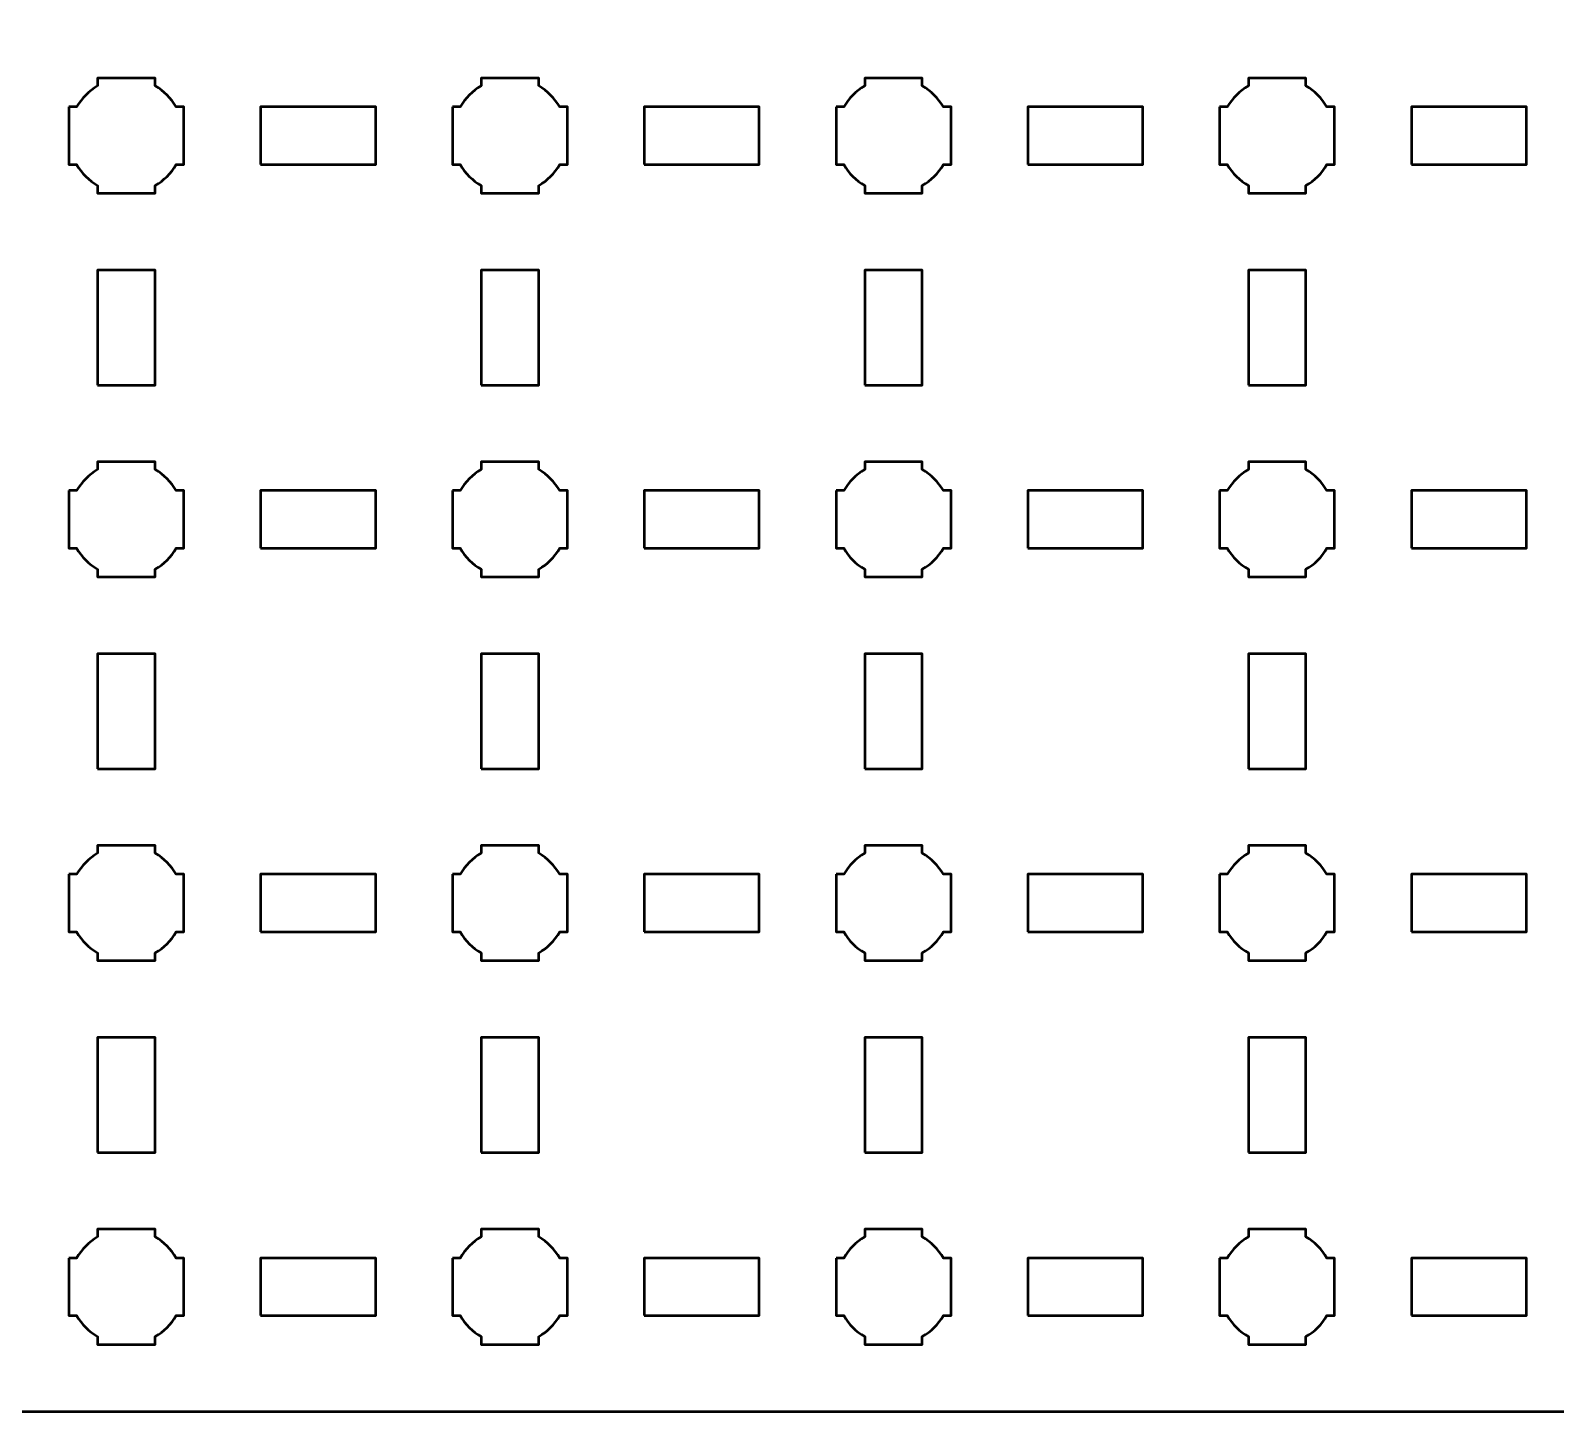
# Model space of a CAD drawing. Header units: centimetres. Extents: x -40.1 to 19.1, y -44.5 to 14.8.
# Drawn here: x 4 to 11.95, y -44.5 to -37.3 of the extents above; entities that cross this region are included whole.
import ezdxf

# ---------------------------------------------------------------- set-up
doc = ezdxf.new("R2010")
doc.units = ezdxf.units.CM
doc.header["$MEASUREMENT"] = 0
doc.layers.add('Layer 1', color=7, linetype='Continuous')

msp = doc.modelspace()

# ---------------------------------------------------------------- linework, layer by layer
at = {"layer": 'Layer 1', "lineweight": 53}
for points in [[(5.2, -38), (5.8, -38), (5.8, -37.7), (5.2, -37.7), (5.2, -38)], [(7.2, -38), (7.8, -38), (7.8, -37.7), (7.2, -37.7), (7.2, -38)], [(9.2, -38), (9.8, -38), (9.8, -37.7), (9.2, -37.7), (9.2, -38)], [(11.2, -38), (11.8, -38), (11.8, -37.7), (11.2, -37.7), (11.2, -38)], [(4.35, -39.15), (4.65, -39.15), (4.65, -38.55), (4.35, -38.55), (4.35, -39.15)], [(6.35, -39.15), (6.65, -39.15), (6.65, -38.55), (6.35, -38.55), (6.35, -39.15)], [(8.35, -39.15), (8.65, -39.15), (8.65, -38.55), (8.35, -38.55), (8.35, -39.15)], [(10.35, -39.15), (10.65, -39.15), (10.65, -38.55), (10.35, -38.55), (10.35, -39.15)], [(5.2, -40), (5.8, -40), (5.8, -39.7), (5.2, -39.7), (5.2, -40)], [(7.2, -40), (7.8, -40), (7.8, -39.7), (7.2, -39.7), (7.2, -40)], [(9.2, -40), (9.8, -40), (9.8, -39.7), (9.2, -39.7), (9.2, -40)], [(11.2, -40), (11.8, -40), (11.8, -39.7), (11.2, -39.7), (11.2, -40)], [(4.35, -41.15), (4.65, -41.15), (4.65, -40.55), (4.35, -40.55), (4.35, -41.15)], [(6.35, -41.15), (6.65, -41.15), (6.65, -40.55), (6.35, -40.55), (6.35, -41.15)], [(8.35, -41.15), (8.65, -41.15), (8.65, -40.55), (8.35, -40.55), (8.35, -41.15)], [(10.35, -41.15), (10.65, -41.15), (10.65, -40.55), (10.35, -40.55), (10.35, -41.15)], [(5.2, -42), (5.8, -42), (5.8, -41.7), (5.2, -41.7), (5.2, -42)], [(7.2, -42), (7.8, -42), (7.8, -41.7), (7.2, -41.7), (7.2, -42)], [(9.2, -42), (9.8, -42), (9.8, -41.7), (9.2, -41.7), (9.2, -42)], [(11.2, -42), (11.8, -42), (11.8, -41.7), (11.2, -41.7), (11.2, -42)], [(4.35, -43.15), (4.65, -43.15), (4.65, -42.55), (4.35, -42.55), (4.35, -43.15)], [(6.35, -43.15), (6.65, -43.15), (6.65, -42.55), (6.35, -42.55), (6.35, -43.15)], [(8.35, -43.15), (8.65, -43.15), (8.65, -42.55), (8.35, -42.55), (8.35, -43.15)], [(10.35, -43.15), (10.65, -43.15), (10.65, -42.55), (10.35, -42.55), (10.35, -43.15)], [(5.2, -44), (5.8, -44), (5.8, -43.7), (5.2, -43.7), (5.2, -44)], [(7.2, -44), (7.8, -44), (7.8, -43.7), (7.2, -43.7), (7.2, -44)], [(9.2, -44), (9.8, -44), (9.8, -43.7), (9.2, -43.7), (9.2, -44)], [(11.2, -44), (11.8, -44), (11.8, -43.7), (11.2, -43.7), (11.2, -44)]]:
    msp.add_lwpolyline(points, close=True, dxfattribs=at)
for points, knots in [([(-40.15, -44), (-40.15, -44), (-40.15, 14.3), (-40.15, 14.3), (-40.15, 14.3), (-40.15, 14.57609), (-39.92609, 14.8), (-39.65, 14.8), (-39.65, 14.8), (-39.65, 14.8), (18.65, 14.8), (18.65, 14.8), (18.65, 14.8), (18.92609, 14.8), (19.15, 14.57609), (19.15, 14.3), (19.15, 14.3), (19.15, 14.3), (19.15, -44), (19.15, -44), (19.15, -44), (19.15, -44.27609), (18.92609, -44.5), (18.65, -44.5), (18.65, -44.5), (18.65, -44.5), (-39.65, -44.5), (-39.65, -44.5), (-39.65, -44.5), (-39.92609, -44.5), (-40.15, -44.27609), (-40.15, -44)], [0, 0, 0, 0, 0.125, 0.125, 0.125, 0.125, 0.25, 0.25, 0.25, 0.25, 0.375, 0.375, 0.375, 0.375, 0.5, 0.5, 0.5, 0.5, 0.625, 0.625, 0.625, 0.625, 0.75, 0.75, 0.75, 0.75, 0.875, 0.875, 0.875, 0.875, 1, 1, 1, 1]), ([(4.2, -37.7), (4.2, -37.7), (4.24015, -37.7), (4.24015, -37.7), (4.24015, -37.7), (4.2665, -37.65447), (4.30447, -37.6165), (4.35, -37.59015), (4.35, -37.59015), (4.35, -37.59015), (4.35, -37.55), (4.35, -37.55), (4.35, -37.55), (4.35, -37.55), (4.5, -37.55), (4.5, -37.55), (4.5, -37.55), (4.5, -37.55), (4.65, -37.55), (4.65, -37.55), (4.65, -37.55), (4.65, -37.55), (4.65, -37.59015), (4.65, -37.59015), (4.65, -37.59015), (4.69553, -37.6165), (4.7335, -37.65447), (4.75985, -37.7), (4.75985, -37.7), (4.75985, -37.7), (4.8, -37.7), (4.8, -37.7), (4.8, -37.7), (4.8, -37.7), (4.8, -37.85), (4.8, -37.85), (4.8, -37.85), (4.8, -37.85), (4.8, -38), (4.8, -38), (4.8, -38), (4.8, -38), (4.75985, -38), (4.75985, -38), (4.75985, -38), (4.7335, -38.04553), (4.69553, -38.0835), (4.65, -38.10985), (4.65, -38.10985), (4.65, -38.10985), (4.65, -38.15), (4.65, -38.15), (4.65, -38.15), (4.65, -38.15), (4.5, -38.15), (4.5, -38.15), (4.5, -38.15), (4.5, -38.15), (4.35, -38.15), (4.35, -38.15), (4.35, -38.15), (4.35, -38.15), (4.35, -38.10985), (4.35, -38.10985), (4.35, -38.10985), (4.30447, -38.0835), (4.2665, -38.04553), (4.24015, -38), (4.24015, -38), (4.24015, -38), (4.2, -38), (4.2, -38), (4.2, -38), (4.2, -38), (4.2, -37.85), (4.2, -37.85), (4.2, -37.85), (4.2, -37.85), (4.2, -37.7), (4.2, -37.7)], [0, 0, 0, 0, 0.05, 0.05, 0.05, 0.05, 0.1, 0.1, 0.1, 0.1, 0.15, 0.15, 0.15, 0.15, 0.2, 0.2, 0.2, 0.2, 0.25, 0.25, 0.25, 0.25, 0.3, 0.3, 0.3, 0.3, 0.35, 0.35, 0.35, 0.35, 0.4, 0.4, 0.4, 0.4, 0.45, 0.45, 0.45, 0.45, 0.5, 0.5, 0.5, 0.5, 0.55, 0.55, 0.55, 0.55, 0.6, 0.6, 0.6, 0.6, 0.65, 0.65, 0.65, 0.65, 0.7, 0.7, 0.7, 0.7, 0.75, 0.75, 0.75, 0.75, 0.8, 0.8, 0.8, 0.8, 0.85, 0.85, 0.85, 0.85, 0.9, 0.9, 0.9, 0.9, 0.95, 0.95, 0.95, 0.95, 1, 1, 1, 1]), ([(6.2, -37.7), (6.2, -37.7), (6.24015, -37.7), (6.24015, -37.7), (6.24015, -37.7), (6.2665, -37.65447), (6.30447, -37.6165), (6.35, -37.59015), (6.35, -37.59015), (6.35, -37.59015), (6.35, -37.55), (6.35, -37.55), (6.35, -37.55), (6.35, -37.55), (6.5, -37.55), (6.5, -37.55), (6.5, -37.55), (6.5, -37.55), (6.65, -37.55), (6.65, -37.55), (6.65, -37.55), (6.65, -37.55), (6.65, -37.59015), (6.65, -37.59015), (6.65, -37.59015), (6.69553, -37.6165), (6.7335, -37.65447), (6.75985, -37.7), (6.75985, -37.7), (6.75985, -37.7), (6.8, -37.7), (6.8, -37.7), (6.8, -37.7), (6.8, -37.7), (6.8, -37.85), (6.8, -37.85), (6.8, -37.85), (6.8, -37.85), (6.8, -38), (6.8, -38), (6.8, -38), (6.8, -38), (6.75985, -38), (6.75985, -38), (6.75985, -38), (6.7335, -38.04553), (6.69553, -38.0835), (6.65, -38.10985), (6.65, -38.10985), (6.65, -38.10985), (6.65, -38.15), (6.65, -38.15), (6.65, -38.15), (6.65, -38.15), (6.5, -38.15), (6.5, -38.15), (6.5, -38.15), (6.5, -38.15), (6.35, -38.15), (6.35, -38.15), (6.35, -38.15), (6.35, -38.15), (6.35, -38.10985), (6.35, -38.10985), (6.35, -38.10985), (6.30447, -38.0835), (6.2665, -38.04553), (6.24015, -38), (6.24015, -38), (6.24015, -38), (6.2, -38), (6.2, -38), (6.2, -38), (6.2, -38), (6.2, -37.85), (6.2, -37.85), (6.2, -37.85), (6.2, -37.85), (6.2, -37.7), (6.2, -37.7)], [0, 0, 0, 0, 0.05, 0.05, 0.05, 0.05, 0.1, 0.1, 0.1, 0.1, 0.15, 0.15, 0.15, 0.15, 0.2, 0.2, 0.2, 0.2, 0.25, 0.25, 0.25, 0.25, 0.3, 0.3, 0.3, 0.3, 0.35, 0.35, 0.35, 0.35, 0.4, 0.4, 0.4, 0.4, 0.45, 0.45, 0.45, 0.45, 0.5, 0.5, 0.5, 0.5, 0.55, 0.55, 0.55, 0.55, 0.6, 0.6, 0.6, 0.6, 0.65, 0.65, 0.65, 0.65, 0.7, 0.7, 0.7, 0.7, 0.75, 0.75, 0.75, 0.75, 0.8, 0.8, 0.8, 0.8, 0.85, 0.85, 0.85, 0.85, 0.9, 0.9, 0.9, 0.9, 0.95, 0.95, 0.95, 0.95, 1, 1, 1, 1]), ([(8.2, -37.7), (8.2, -37.7), (8.24015, -37.7), (8.24015, -37.7), (8.24015, -37.7), (8.2665, -37.65447), (8.30447, -37.6165), (8.35, -37.59015), (8.35, -37.59015), (8.35, -37.59015), (8.35, -37.55), (8.35, -37.55), (8.35, -37.55), (8.35, -37.55), (8.5, -37.55), (8.5, -37.55), (8.5, -37.55), (8.5, -37.55), (8.65, -37.55), (8.65, -37.55), (8.65, -37.55), (8.65, -37.55), (8.65, -37.59015), (8.65, -37.59015), (8.65, -37.59015), (8.69553, -37.6165), (8.7335, -37.65447), (8.75985, -37.7), (8.75985, -37.7), (8.75985, -37.7), (8.8, -37.7), (8.8, -37.7), (8.8, -37.7), (8.8, -37.7), (8.8, -37.85), (8.8, -37.85), (8.8, -37.85), (8.8, -37.85), (8.8, -38), (8.8, -38), (8.8, -38), (8.8, -38), (8.75985, -38), (8.75985, -38), (8.75985, -38), (8.7335, -38.04553), (8.69553, -38.0835), (8.65, -38.10985), (8.65, -38.10985), (8.65, -38.10985), (8.65, -38.15), (8.65, -38.15), (8.65, -38.15), (8.65, -38.15), (8.5, -38.15), (8.5, -38.15), (8.5, -38.15), (8.5, -38.15), (8.35, -38.15), (8.35, -38.15), (8.35, -38.15), (8.35, -38.15), (8.35, -38.10985), (8.35, -38.10985), (8.35, -38.10985), (8.30447, -38.0835), (8.2665, -38.04553), (8.24015, -38), (8.24015, -38), (8.24015, -38), (8.2, -38), (8.2, -38), (8.2, -38), (8.2, -38), (8.2, -37.85), (8.2, -37.85), (8.2, -37.85), (8.2, -37.85), (8.2, -37.7), (8.2, -37.7)], [0, 0, 0, 0, 0.05, 0.05, 0.05, 0.05, 0.1, 0.1, 0.1, 0.1, 0.15, 0.15, 0.15, 0.15, 0.2, 0.2, 0.2, 0.2, 0.25, 0.25, 0.25, 0.25, 0.3, 0.3, 0.3, 0.3, 0.35, 0.35, 0.35, 0.35, 0.4, 0.4, 0.4, 0.4, 0.45, 0.45, 0.45, 0.45, 0.5, 0.5, 0.5, 0.5, 0.55, 0.55, 0.55, 0.55, 0.6, 0.6, 0.6, 0.6, 0.65, 0.65, 0.65, 0.65, 0.7, 0.7, 0.7, 0.7, 0.75, 0.75, 0.75, 0.75, 0.8, 0.8, 0.8, 0.8, 0.85, 0.85, 0.85, 0.85, 0.9, 0.9, 0.9, 0.9, 0.95, 0.95, 0.95, 0.95, 1, 1, 1, 1]), ([(10.2, -37.7), (10.2, -37.7), (10.24015, -37.7), (10.24015, -37.7), (10.24015, -37.7), (10.2665, -37.65447), (10.30447, -37.6165), (10.35, -37.59015), (10.35, -37.59015), (10.35, -37.59015), (10.35, -37.55), (10.35, -37.55), (10.35, -37.55), (10.35, -37.55), (10.5, -37.55), (10.5, -37.55), (10.5, -37.55), (10.5, -37.55), (10.65, -37.55), (10.65, -37.55), (10.65, -37.55), (10.65, -37.55), (10.65, -37.59015), (10.65, -37.59015), (10.65, -37.59015), (10.69553, -37.6165), (10.7335, -37.65447), (10.75985, -37.7), (10.75985, -37.7), (10.75985, -37.7), (10.8, -37.7), (10.8, -37.7), (10.8, -37.7), (10.8, -37.7), (10.8, -37.85), (10.8, -37.85), (10.8, -37.85), (10.8, -37.85), (10.8, -38), (10.8, -38), (10.8, -38), (10.8, -38), (10.75985, -38), (10.75985, -38), (10.75985, -38), (10.7335, -38.04553), (10.69553, -38.0835), (10.65, -38.10985), (10.65, -38.10985), (10.65, -38.10985), (10.65, -38.15), (10.65, -38.15), (10.65, -38.15), (10.65, -38.15), (10.5, -38.15), (10.5, -38.15), (10.5, -38.15), (10.5, -38.15), (10.35, -38.15), (10.35, -38.15), (10.35, -38.15), (10.35, -38.15), (10.35, -38.10985), (10.35, -38.10985), (10.35, -38.10985), (10.30447, -38.0835), (10.2665, -38.04553), (10.24015, -38), (10.24015, -38), (10.24015, -38), (10.2, -38), (10.2, -38), (10.2, -38), (10.2, -38), (10.2, -37.85), (10.2, -37.85), (10.2, -37.85), (10.2, -37.85), (10.2, -37.7), (10.2, -37.7)], [0, 0, 0, 0, 0.05, 0.05, 0.05, 0.05, 0.1, 0.1, 0.1, 0.1, 0.15, 0.15, 0.15, 0.15, 0.2, 0.2, 0.2, 0.2, 0.25, 0.25, 0.25, 0.25, 0.3, 0.3, 0.3, 0.3, 0.35, 0.35, 0.35, 0.35, 0.4, 0.4, 0.4, 0.4, 0.45, 0.45, 0.45, 0.45, 0.5, 0.5, 0.5, 0.5, 0.55, 0.55, 0.55, 0.55, 0.6, 0.6, 0.6, 0.6, 0.65, 0.65, 0.65, 0.65, 0.7, 0.7, 0.7, 0.7, 0.75, 0.75, 0.75, 0.75, 0.8, 0.8, 0.8, 0.8, 0.85, 0.85, 0.85, 0.85, 0.9, 0.9, 0.9, 0.9, 0.95, 0.95, 0.95, 0.95, 1, 1, 1, 1]), ([(4.2, -39.7), (4.2, -39.7), (4.24015, -39.7), (4.24015, -39.7), (4.24015, -39.7), (4.2665, -39.65447), (4.30447, -39.6165), (4.35, -39.59015), (4.35, -39.59015), (4.35, -39.59015), (4.35, -39.55), (4.35, -39.55), (4.35, -39.55), (4.35, -39.55), (4.5, -39.55), (4.5, -39.55), (4.5, -39.55), (4.5, -39.55), (4.65, -39.55), (4.65, -39.55), (4.65, -39.55), (4.65, -39.55), (4.65, -39.59015), (4.65, -39.59015), (4.65, -39.59015), (4.69553, -39.6165), (4.7335, -39.65447), (4.75985, -39.7), (4.75985, -39.7), (4.75985, -39.7), (4.8, -39.7), (4.8, -39.7), (4.8, -39.7), (4.8, -39.7), (4.8, -39.85), (4.8, -39.85), (4.8, -39.85), (4.8, -39.85), (4.8, -40), (4.8, -40), (4.8, -40), (4.8, -40), (4.75985, -40), (4.75985, -40), (4.75985, -40), (4.7335, -40.04553), (4.69553, -40.0835), (4.65, -40.10985), (4.65, -40.10985), (4.65, -40.10985), (4.65, -40.15), (4.65, -40.15), (4.65, -40.15), (4.65, -40.15), (4.5, -40.15), (4.5, -40.15), (4.5, -40.15), (4.5, -40.15), (4.35, -40.15), (4.35, -40.15), (4.35, -40.15), (4.35, -40.15), (4.35, -40.10985), (4.35, -40.10985), (4.35, -40.10985), (4.30447, -40.0835), (4.2665, -40.04553), (4.24015, -40), (4.24015, -40), (4.24015, -40), (4.2, -40), (4.2, -40), (4.2, -40), (4.2, -40), (4.2, -39.85), (4.2, -39.85), (4.2, -39.85), (4.2, -39.85), (4.2, -39.7), (4.2, -39.7)], [0, 0, 0, 0, 0.05, 0.05, 0.05, 0.05, 0.1, 0.1, 0.1, 0.1, 0.15, 0.15, 0.15, 0.15, 0.2, 0.2, 0.2, 0.2, 0.25, 0.25, 0.25, 0.25, 0.3, 0.3, 0.3, 0.3, 0.35, 0.35, 0.35, 0.35, 0.4, 0.4, 0.4, 0.4, 0.45, 0.45, 0.45, 0.45, 0.5, 0.5, 0.5, 0.5, 0.55, 0.55, 0.55, 0.55, 0.6, 0.6, 0.6, 0.6, 0.65, 0.65, 0.65, 0.65, 0.7, 0.7, 0.7, 0.7, 0.75, 0.75, 0.75, 0.75, 0.8, 0.8, 0.8, 0.8, 0.85, 0.85, 0.85, 0.85, 0.9, 0.9, 0.9, 0.9, 0.95, 0.95, 0.95, 0.95, 1, 1, 1, 1]), ([(6.2, -39.7), (6.2, -39.7), (6.24015, -39.7), (6.24015, -39.7), (6.24015, -39.7), (6.2665, -39.65447), (6.30447, -39.6165), (6.35, -39.59015), (6.35, -39.59015), (6.35, -39.59015), (6.35, -39.55), (6.35, -39.55), (6.35, -39.55), (6.35, -39.55), (6.5, -39.55), (6.5, -39.55), (6.5, -39.55), (6.5, -39.55), (6.65, -39.55), (6.65, -39.55), (6.65, -39.55), (6.65, -39.55), (6.65, -39.59015), (6.65, -39.59015), (6.65, -39.59015), (6.69553, -39.6165), (6.7335, -39.65447), (6.75985, -39.7), (6.75985, -39.7), (6.75985, -39.7), (6.8, -39.7), (6.8, -39.7), (6.8, -39.7), (6.8, -39.7), (6.8, -39.85), (6.8, -39.85), (6.8, -39.85), (6.8, -39.85), (6.8, -40), (6.8, -40), (6.8, -40), (6.8, -40), (6.75985, -40), (6.75985, -40), (6.75985, -40), (6.7335, -40.04553), (6.69553, -40.0835), (6.65, -40.10985), (6.65, -40.10985), (6.65, -40.10985), (6.65, -40.15), (6.65, -40.15), (6.65, -40.15), (6.65, -40.15), (6.5, -40.15), (6.5, -40.15), (6.5, -40.15), (6.5, -40.15), (6.35, -40.15), (6.35, -40.15), (6.35, -40.15), (6.35, -40.15), (6.35, -40.10985), (6.35, -40.10985), (6.35, -40.10985), (6.30447, -40.0835), (6.2665, -40.04553), (6.24015, -40), (6.24015, -40), (6.24015, -40), (6.2, -40), (6.2, -40), (6.2, -40), (6.2, -40), (6.2, -39.85), (6.2, -39.85), (6.2, -39.85), (6.2, -39.85), (6.2, -39.7), (6.2, -39.7)], [0, 0, 0, 0, 0.05, 0.05, 0.05, 0.05, 0.1, 0.1, 0.1, 0.1, 0.15, 0.15, 0.15, 0.15, 0.2, 0.2, 0.2, 0.2, 0.25, 0.25, 0.25, 0.25, 0.3, 0.3, 0.3, 0.3, 0.35, 0.35, 0.35, 0.35, 0.4, 0.4, 0.4, 0.4, 0.45, 0.45, 0.45, 0.45, 0.5, 0.5, 0.5, 0.5, 0.55, 0.55, 0.55, 0.55, 0.6, 0.6, 0.6, 0.6, 0.65, 0.65, 0.65, 0.65, 0.7, 0.7, 0.7, 0.7, 0.75, 0.75, 0.75, 0.75, 0.8, 0.8, 0.8, 0.8, 0.85, 0.85, 0.85, 0.85, 0.9, 0.9, 0.9, 0.9, 0.95, 0.95, 0.95, 0.95, 1, 1, 1, 1]), ([(8.2, -39.7), (8.2, -39.7), (8.24015, -39.7), (8.24015, -39.7), (8.24015, -39.7), (8.2665, -39.65447), (8.30447, -39.6165), (8.35, -39.59015), (8.35, -39.59015), (8.35, -39.59015), (8.35, -39.55), (8.35, -39.55), (8.35, -39.55), (8.35, -39.55), (8.5, -39.55), (8.5, -39.55), (8.5, -39.55), (8.5, -39.55), (8.65, -39.55), (8.65, -39.55), (8.65, -39.55), (8.65, -39.55), (8.65, -39.59015), (8.65, -39.59015), (8.65, -39.59015), (8.69553, -39.6165), (8.7335, -39.65447), (8.75985, -39.7), (8.75985, -39.7), (8.75985, -39.7), (8.8, -39.7), (8.8, -39.7), (8.8, -39.7), (8.8, -39.7), (8.8, -39.85), (8.8, -39.85), (8.8, -39.85), (8.8, -39.85), (8.8, -40), (8.8, -40), (8.8, -40), (8.8, -40), (8.75985, -40), (8.75985, -40), (8.75985, -40), (8.7335, -40.04553), (8.69553, -40.0835), (8.65, -40.10985), (8.65, -40.10985), (8.65, -40.10985), (8.65, -40.15), (8.65, -40.15), (8.65, -40.15), (8.65, -40.15), (8.5, -40.15), (8.5, -40.15), (8.5, -40.15), (8.5, -40.15), (8.35, -40.15), (8.35, -40.15), (8.35, -40.15), (8.35, -40.15), (8.35, -40.10985), (8.35, -40.10985), (8.35, -40.10985), (8.30447, -40.0835), (8.2665, -40.04553), (8.24015, -40), (8.24015, -40), (8.24015, -40), (8.2, -40), (8.2, -40), (8.2, -40), (8.2, -40), (8.2, -39.85), (8.2, -39.85), (8.2, -39.85), (8.2, -39.85), (8.2, -39.7), (8.2, -39.7)], [0, 0, 0, 0, 0.05, 0.05, 0.05, 0.05, 0.1, 0.1, 0.1, 0.1, 0.15, 0.15, 0.15, 0.15, 0.2, 0.2, 0.2, 0.2, 0.25, 0.25, 0.25, 0.25, 0.3, 0.3, 0.3, 0.3, 0.35, 0.35, 0.35, 0.35, 0.4, 0.4, 0.4, 0.4, 0.45, 0.45, 0.45, 0.45, 0.5, 0.5, 0.5, 0.5, 0.55, 0.55, 0.55, 0.55, 0.6, 0.6, 0.6, 0.6, 0.65, 0.65, 0.65, 0.65, 0.7, 0.7, 0.7, 0.7, 0.75, 0.75, 0.75, 0.75, 0.8, 0.8, 0.8, 0.8, 0.85, 0.85, 0.85, 0.85, 0.9, 0.9, 0.9, 0.9, 0.95, 0.95, 0.95, 0.95, 1, 1, 1, 1]), ([(10.2, -39.7), (10.2, -39.7), (10.24015, -39.7), (10.24015, -39.7), (10.24015, -39.7), (10.2665, -39.65447), (10.30447, -39.6165), (10.35, -39.59015), (10.35, -39.59015), (10.35, -39.59015), (10.35, -39.55), (10.35, -39.55), (10.35, -39.55), (10.35, -39.55), (10.5, -39.55), (10.5, -39.55), (10.5, -39.55), (10.5, -39.55), (10.65, -39.55), (10.65, -39.55), (10.65, -39.55), (10.65, -39.55), (10.65, -39.59015), (10.65, -39.59015), (10.65, -39.59015), (10.69553, -39.6165), (10.7335, -39.65447), (10.75985, -39.7), (10.75985, -39.7), (10.75985, -39.7), (10.8, -39.7), (10.8, -39.7), (10.8, -39.7), (10.8, -39.7), (10.8, -39.85), (10.8, -39.85), (10.8, -39.85), (10.8, -39.85), (10.8, -40), (10.8, -40), (10.8, -40), (10.8, -40), (10.75985, -40), (10.75985, -40), (10.75985, -40), (10.7335, -40.04553), (10.69553, -40.0835), (10.65, -40.10985), (10.65, -40.10985), (10.65, -40.10985), (10.65, -40.15), (10.65, -40.15), (10.65, -40.15), (10.65, -40.15), (10.5, -40.15), (10.5, -40.15), (10.5, -40.15), (10.5, -40.15), (10.35, -40.15), (10.35, -40.15), (10.35, -40.15), (10.35, -40.15), (10.35, -40.10985), (10.35, -40.10985), (10.35, -40.10985), (10.30447, -40.0835), (10.2665, -40.04553), (10.24015, -40), (10.24015, -40), (10.24015, -40), (10.2, -40), (10.2, -40), (10.2, -40), (10.2, -40), (10.2, -39.85), (10.2, -39.85), (10.2, -39.85), (10.2, -39.85), (10.2, -39.7), (10.2, -39.7)], [0, 0, 0, 0, 0.05, 0.05, 0.05, 0.05, 0.1, 0.1, 0.1, 0.1, 0.15, 0.15, 0.15, 0.15, 0.2, 0.2, 0.2, 0.2, 0.25, 0.25, 0.25, 0.25, 0.3, 0.3, 0.3, 0.3, 0.35, 0.35, 0.35, 0.35, 0.4, 0.4, 0.4, 0.4, 0.45, 0.45, 0.45, 0.45, 0.5, 0.5, 0.5, 0.5, 0.55, 0.55, 0.55, 0.55, 0.6, 0.6, 0.6, 0.6, 0.65, 0.65, 0.65, 0.65, 0.7, 0.7, 0.7, 0.7, 0.75, 0.75, 0.75, 0.75, 0.8, 0.8, 0.8, 0.8, 0.85, 0.85, 0.85, 0.85, 0.9, 0.9, 0.9, 0.9, 0.95, 0.95, 0.95, 0.95, 1, 1, 1, 1]), ([(4.2, -41.7), (4.2, -41.7), (4.24015, -41.7), (4.24015, -41.7), (4.24015, -41.7), (4.2665, -41.65447), (4.30447, -41.6165), (4.35, -41.59015), (4.35, -41.59015), (4.35, -41.59015), (4.35, -41.55), (4.35, -41.55), (4.35, -41.55), (4.35, -41.55), (4.5, -41.55), (4.5, -41.55), (4.5, -41.55), (4.5, -41.55), (4.65, -41.55), (4.65, -41.55), (4.65, -41.55), (4.65, -41.55), (4.65, -41.59015), (4.65, -41.59015), (4.65, -41.59015), (4.69553, -41.6165), (4.7335, -41.65447), (4.75985, -41.7), (4.75985, -41.7), (4.75985, -41.7), (4.8, -41.7), (4.8, -41.7), (4.8, -41.7), (4.8, -41.7), (4.8, -41.85), (4.8, -41.85), (4.8, -41.85), (4.8, -41.85), (4.8, -42), (4.8, -42), (4.8, -42), (4.8, -42), (4.75985, -42), (4.75985, -42), (4.75985, -42), (4.7335, -42.04553), (4.69553, -42.0835), (4.65, -42.10985), (4.65, -42.10985), (4.65, -42.10985), (4.65, -42.15), (4.65, -42.15), (4.65, -42.15), (4.65, -42.15), (4.5, -42.15), (4.5, -42.15), (4.5, -42.15), (4.5, -42.15), (4.35, -42.15), (4.35, -42.15), (4.35, -42.15), (4.35, -42.15), (4.35, -42.10985), (4.35, -42.10985), (4.35, -42.10985), (4.30447, -42.0835), (4.2665, -42.04553), (4.24015, -42), (4.24015, -42), (4.24015, -42), (4.2, -42), (4.2, -42), (4.2, -42), (4.2, -42), (4.2, -41.85), (4.2, -41.85), (4.2, -41.85), (4.2, -41.85), (4.2, -41.7), (4.2, -41.7)], [0, 0, 0, 0, 0.05, 0.05, 0.05, 0.05, 0.1, 0.1, 0.1, 0.1, 0.15, 0.15, 0.15, 0.15, 0.2, 0.2, 0.2, 0.2, 0.25, 0.25, 0.25, 0.25, 0.3, 0.3, 0.3, 0.3, 0.35, 0.35, 0.35, 0.35, 0.4, 0.4, 0.4, 0.4, 0.45, 0.45, 0.45, 0.45, 0.5, 0.5, 0.5, 0.5, 0.55, 0.55, 0.55, 0.55, 0.6, 0.6, 0.6, 0.6, 0.65, 0.65, 0.65, 0.65, 0.7, 0.7, 0.7, 0.7, 0.75, 0.75, 0.75, 0.75, 0.8, 0.8, 0.8, 0.8, 0.85, 0.85, 0.85, 0.85, 0.9, 0.9, 0.9, 0.9, 0.95, 0.95, 0.95, 0.95, 1, 1, 1, 1]), ([(6.2, -41.7), (6.2, -41.7), (6.24015, -41.7), (6.24015, -41.7), (6.24015, -41.7), (6.2665, -41.65447), (6.30447, -41.6165), (6.35, -41.59015), (6.35, -41.59015), (6.35, -41.59015), (6.35, -41.55), (6.35, -41.55), (6.35, -41.55), (6.35, -41.55), (6.5, -41.55), (6.5, -41.55), (6.5, -41.55), (6.5, -41.55), (6.65, -41.55), (6.65, -41.55), (6.65, -41.55), (6.65, -41.55), (6.65, -41.59015), (6.65, -41.59015), (6.65, -41.59015), (6.69553, -41.6165), (6.7335, -41.65447), (6.75985, -41.7), (6.75985, -41.7), (6.75985, -41.7), (6.8, -41.7), (6.8, -41.7), (6.8, -41.7), (6.8, -41.7), (6.8, -41.85), (6.8, -41.85), (6.8, -41.85), (6.8, -41.85), (6.8, -42), (6.8, -42), (6.8, -42), (6.8, -42), (6.75985, -42), (6.75985, -42), (6.75985, -42), (6.7335, -42.04553), (6.69553, -42.0835), (6.65, -42.10985), (6.65, -42.10985), (6.65, -42.10985), (6.65, -42.15), (6.65, -42.15), (6.65, -42.15), (6.65, -42.15), (6.5, -42.15), (6.5, -42.15), (6.5, -42.15), (6.5, -42.15), (6.35, -42.15), (6.35, -42.15), (6.35, -42.15), (6.35, -42.15), (6.35, -42.10985), (6.35, -42.10985), (6.35, -42.10985), (6.30447, -42.0835), (6.2665, -42.04553), (6.24015, -42), (6.24015, -42), (6.24015, -42), (6.2, -42), (6.2, -42), (6.2, -42), (6.2, -42), (6.2, -41.85), (6.2, -41.85), (6.2, -41.85), (6.2, -41.85), (6.2, -41.7), (6.2, -41.7)], [0, 0, 0, 0, 0.05, 0.05, 0.05, 0.05, 0.1, 0.1, 0.1, 0.1, 0.15, 0.15, 0.15, 0.15, 0.2, 0.2, 0.2, 0.2, 0.25, 0.25, 0.25, 0.25, 0.3, 0.3, 0.3, 0.3, 0.35, 0.35, 0.35, 0.35, 0.4, 0.4, 0.4, 0.4, 0.45, 0.45, 0.45, 0.45, 0.5, 0.5, 0.5, 0.5, 0.55, 0.55, 0.55, 0.55, 0.6, 0.6, 0.6, 0.6, 0.65, 0.65, 0.65, 0.65, 0.7, 0.7, 0.7, 0.7, 0.75, 0.75, 0.75, 0.75, 0.8, 0.8, 0.8, 0.8, 0.85, 0.85, 0.85, 0.85, 0.9, 0.9, 0.9, 0.9, 0.95, 0.95, 0.95, 0.95, 1, 1, 1, 1]), ([(8.2, -41.7), (8.2, -41.7), (8.24015, -41.7), (8.24015, -41.7), (8.24015, -41.7), (8.2665, -41.65447), (8.30447, -41.6165), (8.35, -41.59015), (8.35, -41.59015), (8.35, -41.59015), (8.35, -41.55), (8.35, -41.55), (8.35, -41.55), (8.35, -41.55), (8.5, -41.55), (8.5, -41.55), (8.5, -41.55), (8.5, -41.55), (8.65, -41.55), (8.65, -41.55), (8.65, -41.55), (8.65, -41.55), (8.65, -41.59015), (8.65, -41.59015), (8.65, -41.59015), (8.69553, -41.6165), (8.7335, -41.65447), (8.75985, -41.7), (8.75985, -41.7), (8.75985, -41.7), (8.8, -41.7), (8.8, -41.7), (8.8, -41.7), (8.8, -41.7), (8.8, -41.85), (8.8, -41.85), (8.8, -41.85), (8.8, -41.85), (8.8, -42), (8.8, -42), (8.8, -42), (8.8, -42), (8.75985, -42), (8.75985, -42), (8.75985, -42), (8.7335, -42.04553), (8.69553, -42.0835), (8.65, -42.10985), (8.65, -42.10985), (8.65, -42.10985), (8.65, -42.15), (8.65, -42.15), (8.65, -42.15), (8.65, -42.15), (8.5, -42.15), (8.5, -42.15), (8.5, -42.15), (8.5, -42.15), (8.35, -42.15), (8.35, -42.15), (8.35, -42.15), (8.35, -42.15), (8.35, -42.10985), (8.35, -42.10985), (8.35, -42.10985), (8.30447, -42.0835), (8.2665, -42.04553), (8.24015, -42), (8.24015, -42), (8.24015, -42), (8.2, -42), (8.2, -42), (8.2, -42), (8.2, -42), (8.2, -41.85), (8.2, -41.85), (8.2, -41.85), (8.2, -41.85), (8.2, -41.7), (8.2, -41.7)], [0, 0, 0, 0, 0.05, 0.05, 0.05, 0.05, 0.1, 0.1, 0.1, 0.1, 0.15, 0.15, 0.15, 0.15, 0.2, 0.2, 0.2, 0.2, 0.25, 0.25, 0.25, 0.25, 0.3, 0.3, 0.3, 0.3, 0.35, 0.35, 0.35, 0.35, 0.4, 0.4, 0.4, 0.4, 0.45, 0.45, 0.45, 0.45, 0.5, 0.5, 0.5, 0.5, 0.55, 0.55, 0.55, 0.55, 0.6, 0.6, 0.6, 0.6, 0.65, 0.65, 0.65, 0.65, 0.7, 0.7, 0.7, 0.7, 0.75, 0.75, 0.75, 0.75, 0.8, 0.8, 0.8, 0.8, 0.85, 0.85, 0.85, 0.85, 0.9, 0.9, 0.9, 0.9, 0.95, 0.95, 0.95, 0.95, 1, 1, 1, 1]), ([(10.2, -41.7), (10.2, -41.7), (10.24015, -41.7), (10.24015, -41.7), (10.24015, -41.7), (10.2665, -41.65447), (10.30447, -41.6165), (10.35, -41.59015), (10.35, -41.59015), (10.35, -41.59015), (10.35, -41.55), (10.35, -41.55), (10.35, -41.55), (10.35, -41.55), (10.5, -41.55), (10.5, -41.55), (10.5, -41.55), (10.5, -41.55), (10.65, -41.55), (10.65, -41.55), (10.65, -41.55), (10.65, -41.55), (10.65, -41.59015), (10.65, -41.59015), (10.65, -41.59015), (10.69553, -41.6165), (10.7335, -41.65447), (10.75985, -41.7), (10.75985, -41.7), (10.75985, -41.7), (10.8, -41.7), (10.8, -41.7), (10.8, -41.7), (10.8, -41.7), (10.8, -41.85), (10.8, -41.85), (10.8, -41.85), (10.8, -41.85), (10.8, -42), (10.8, -42), (10.8, -42), (10.8, -42), (10.75985, -42), (10.75985, -42), (10.75985, -42), (10.7335, -42.04553), (10.69553, -42.0835), (10.65, -42.10985), (10.65, -42.10985), (10.65, -42.10985), (10.65, -42.15), (10.65, -42.15), (10.65, -42.15), (10.65, -42.15), (10.5, -42.15), (10.5, -42.15), (10.5, -42.15), (10.5, -42.15), (10.35, -42.15), (10.35, -42.15), (10.35, -42.15), (10.35, -42.15), (10.35, -42.10985), (10.35, -42.10985), (10.35, -42.10985), (10.30447, -42.0835), (10.2665, -42.04553), (10.24015, -42), (10.24015, -42), (10.24015, -42), (10.2, -42), (10.2, -42), (10.2, -42), (10.2, -42), (10.2, -41.85), (10.2, -41.85), (10.2, -41.85), (10.2, -41.85), (10.2, -41.7), (10.2, -41.7)], [0, 0, 0, 0, 0.05, 0.05, 0.05, 0.05, 0.1, 0.1, 0.1, 0.1, 0.15, 0.15, 0.15, 0.15, 0.2, 0.2, 0.2, 0.2, 0.25, 0.25, 0.25, 0.25, 0.3, 0.3, 0.3, 0.3, 0.35, 0.35, 0.35, 0.35, 0.4, 0.4, 0.4, 0.4, 0.45, 0.45, 0.45, 0.45, 0.5, 0.5, 0.5, 0.5, 0.55, 0.55, 0.55, 0.55, 0.6, 0.6, 0.6, 0.6, 0.65, 0.65, 0.65, 0.65, 0.7, 0.7, 0.7, 0.7, 0.75, 0.75, 0.75, 0.75, 0.8, 0.8, 0.8, 0.8, 0.85, 0.85, 0.85, 0.85, 0.9, 0.9, 0.9, 0.9, 0.95, 0.95, 0.95, 0.95, 1, 1, 1, 1]), ([(4.2, -43.7), (4.2, -43.7), (4.24015, -43.7), (4.24015, -43.7), (4.24015, -43.7), (4.2665, -43.65447), (4.30447, -43.6165), (4.35, -43.59015), (4.35, -43.59015), (4.35, -43.59015), (4.35, -43.55), (4.35, -43.55), (4.35, -43.55), (4.35, -43.55), (4.5, -43.55), (4.5, -43.55), (4.5, -43.55), (4.5, -43.55), (4.65, -43.55), (4.65, -43.55), (4.65, -43.55), (4.65, -43.55), (4.65, -43.59015), (4.65, -43.59015), (4.65, -43.59015), (4.69553, -43.6165), (4.7335, -43.65447), (4.75985, -43.7), (4.75985, -43.7), (4.75985, -43.7), (4.8, -43.7), (4.8, -43.7), (4.8, -43.7), (4.8, -43.7), (4.8, -43.85), (4.8, -43.85), (4.8, -43.85), (4.8, -43.85), (4.8, -44), (4.8, -44), (4.8, -44), (4.8, -44), (4.75985, -44), (4.75985, -44), (4.75985, -44), (4.7335, -44.04553), (4.69553, -44.0835), (4.65, -44.10985), (4.65, -44.10985), (4.65, -44.10985), (4.65, -44.15), (4.65, -44.15), (4.65, -44.15), (4.65, -44.15), (4.5, -44.15), (4.5, -44.15), (4.5, -44.15), (4.5, -44.15), (4.35, -44.15), (4.35, -44.15), (4.35, -44.15), (4.35, -44.15), (4.35, -44.10985), (4.35, -44.10985), (4.35, -44.10985), (4.30447, -44.0835), (4.2665, -44.04553), (4.24015, -44), (4.24015, -44), (4.24015, -44), (4.2, -44), (4.2, -44), (4.2, -44), (4.2, -44), (4.2, -43.85), (4.2, -43.85), (4.2, -43.85), (4.2, -43.85), (4.2, -43.7), (4.2, -43.7)], [0, 0, 0, 0, 0.05, 0.05, 0.05, 0.05, 0.1, 0.1, 0.1, 0.1, 0.15, 0.15, 0.15, 0.15, 0.2, 0.2, 0.2, 0.2, 0.25, 0.25, 0.25, 0.25, 0.3, 0.3, 0.3, 0.3, 0.35, 0.35, 0.35, 0.35, 0.4, 0.4, 0.4, 0.4, 0.45, 0.45, 0.45, 0.45, 0.5, 0.5, 0.5, 0.5, 0.55, 0.55, 0.55, 0.55, 0.6, 0.6, 0.6, 0.6, 0.65, 0.65, 0.65, 0.65, 0.7, 0.7, 0.7, 0.7, 0.75, 0.75, 0.75, 0.75, 0.8, 0.8, 0.8, 0.8, 0.85, 0.85, 0.85, 0.85, 0.9, 0.9, 0.9, 0.9, 0.95, 0.95, 0.95, 0.95, 1, 1, 1, 1]), ([(6.2, -43.7), (6.2, -43.7), (6.24015, -43.7), (6.24015, -43.7), (6.24015, -43.7), (6.2665, -43.65447), (6.30447, -43.6165), (6.35, -43.59015), (6.35, -43.59015), (6.35, -43.59015), (6.35, -43.55), (6.35, -43.55), (6.35, -43.55), (6.35, -43.55), (6.5, -43.55), (6.5, -43.55), (6.5, -43.55), (6.5, -43.55), (6.65, -43.55), (6.65, -43.55), (6.65, -43.55), (6.65, -43.55), (6.65, -43.59015), (6.65, -43.59015), (6.65, -43.59015), (6.69553, -43.6165), (6.7335, -43.65447), (6.75985, -43.7), (6.75985, -43.7), (6.75985, -43.7), (6.8, -43.7), (6.8, -43.7), (6.8, -43.7), (6.8, -43.7), (6.8, -43.85), (6.8, -43.85), (6.8, -43.85), (6.8, -43.85), (6.8, -44), (6.8, -44), (6.8, -44), (6.8, -44), (6.75985, -44), (6.75985, -44), (6.75985, -44), (6.7335, -44.04553), (6.69553, -44.0835), (6.65, -44.10985), (6.65, -44.10985), (6.65, -44.10985), (6.65, -44.15), (6.65, -44.15), (6.65, -44.15), (6.65, -44.15), (6.5, -44.15), (6.5, -44.15), (6.5, -44.15), (6.5, -44.15), (6.35, -44.15), (6.35, -44.15), (6.35, -44.15), (6.35, -44.15), (6.35, -44.10985), (6.35, -44.10985), (6.35, -44.10985), (6.30447, -44.0835), (6.2665, -44.04553), (6.24015, -44), (6.24015, -44), (6.24015, -44), (6.2, -44), (6.2, -44), (6.2, -44), (6.2, -44), (6.2, -43.85), (6.2, -43.85), (6.2, -43.85), (6.2, -43.85), (6.2, -43.7), (6.2, -43.7)], [0, 0, 0, 0, 0.05, 0.05, 0.05, 0.05, 0.1, 0.1, 0.1, 0.1, 0.15, 0.15, 0.15, 0.15, 0.2, 0.2, 0.2, 0.2, 0.25, 0.25, 0.25, 0.25, 0.3, 0.3, 0.3, 0.3, 0.35, 0.35, 0.35, 0.35, 0.4, 0.4, 0.4, 0.4, 0.45, 0.45, 0.45, 0.45, 0.5, 0.5, 0.5, 0.5, 0.55, 0.55, 0.55, 0.55, 0.6, 0.6, 0.6, 0.6, 0.65, 0.65, 0.65, 0.65, 0.7, 0.7, 0.7, 0.7, 0.75, 0.75, 0.75, 0.75, 0.8, 0.8, 0.8, 0.8, 0.85, 0.85, 0.85, 0.85, 0.9, 0.9, 0.9, 0.9, 0.95, 0.95, 0.95, 0.95, 1, 1, 1, 1]), ([(8.2, -43.7), (8.2, -43.7), (8.24015, -43.7), (8.24015, -43.7), (8.24015, -43.7), (8.2665, -43.65447), (8.30447, -43.6165), (8.35, -43.59015), (8.35, -43.59015), (8.35, -43.59015), (8.35, -43.55), (8.35, -43.55), (8.35, -43.55), (8.35, -43.55), (8.5, -43.55), (8.5, -43.55), (8.5, -43.55), (8.5, -43.55), (8.65, -43.55), (8.65, -43.55), (8.65, -43.55), (8.65, -43.55), (8.65, -43.59015), (8.65, -43.59015), (8.65, -43.59015), (8.69553, -43.6165), (8.7335, -43.65447), (8.75985, -43.7), (8.75985, -43.7), (8.75985, -43.7), (8.8, -43.7), (8.8, -43.7), (8.8, -43.7), (8.8, -43.7), (8.8, -43.85), (8.8, -43.85), (8.8, -43.85), (8.8, -43.85), (8.8, -44), (8.8, -44), (8.8, -44), (8.8, -44), (8.75985, -44), (8.75985, -44), (8.75985, -44), (8.7335, -44.04553), (8.69553, -44.0835), (8.65, -44.10985), (8.65, -44.10985), (8.65, -44.10985), (8.65, -44.15), (8.65, -44.15), (8.65, -44.15), (8.65, -44.15), (8.5, -44.15), (8.5, -44.15), (8.5, -44.15), (8.5, -44.15), (8.35, -44.15), (8.35, -44.15), (8.35, -44.15), (8.35, -44.15), (8.35, -44.10985), (8.35, -44.10985), (8.35, -44.10985), (8.30447, -44.0835), (8.2665, -44.04553), (8.24015, -44), (8.24015, -44), (8.24015, -44), (8.2, -44), (8.2, -44), (8.2, -44), (8.2, -44), (8.2, -43.85), (8.2, -43.85), (8.2, -43.85), (8.2, -43.85), (8.2, -43.7), (8.2, -43.7)], [0, 0, 0, 0, 0.05, 0.05, 0.05, 0.05, 0.1, 0.1, 0.1, 0.1, 0.15, 0.15, 0.15, 0.15, 0.2, 0.2, 0.2, 0.2, 0.25, 0.25, 0.25, 0.25, 0.3, 0.3, 0.3, 0.3, 0.35, 0.35, 0.35, 0.35, 0.4, 0.4, 0.4, 0.4, 0.45, 0.45, 0.45, 0.45, 0.5, 0.5, 0.5, 0.5, 0.55, 0.55, 0.55, 0.55, 0.6, 0.6, 0.6, 0.6, 0.65, 0.65, 0.65, 0.65, 0.7, 0.7, 0.7, 0.7, 0.75, 0.75, 0.75, 0.75, 0.8, 0.8, 0.8, 0.8, 0.85, 0.85, 0.85, 0.85, 0.9, 0.9, 0.9, 0.9, 0.95, 0.95, 0.95, 0.95, 1, 1, 1, 1]), ([(10.2, -43.7), (10.2, -43.7), (10.24015, -43.7), (10.24015, -43.7), (10.24015, -43.7), (10.2665, -43.65447), (10.30447, -43.6165), (10.35, -43.59015), (10.35, -43.59015), (10.35, -43.59015), (10.35, -43.55), (10.35, -43.55), (10.35, -43.55), (10.35, -43.55), (10.5, -43.55), (10.5, -43.55), (10.5, -43.55), (10.5, -43.55), (10.65, -43.55), (10.65, -43.55), (10.65, -43.55), (10.65, -43.55), (10.65, -43.59015), (10.65, -43.59015), (10.65, -43.59015), (10.69553, -43.6165), (10.7335, -43.65447), (10.75985, -43.7), (10.75985, -43.7), (10.75985, -43.7), (10.8, -43.7), (10.8, -43.7), (10.8, -43.7), (10.8, -43.7), (10.8, -43.85), (10.8, -43.85), (10.8, -43.85), (10.8, -43.85), (10.8, -44), (10.8, -44), (10.8, -44), (10.8, -44), (10.75985, -44), (10.75985, -44), (10.75985, -44), (10.7335, -44.04553), (10.69553, -44.0835), (10.65, -44.10985), (10.65, -44.10985), (10.65, -44.10985), (10.65, -44.15), (10.65, -44.15), (10.65, -44.15), (10.65, -44.15), (10.5, -44.15), (10.5, -44.15), (10.5, -44.15), (10.5, -44.15), (10.35, -44.15), (10.35, -44.15), (10.35, -44.15), (10.35, -44.15), (10.35, -44.10985), (10.35, -44.10985), (10.35, -44.10985), (10.30447, -44.0835), (10.2665, -44.04553), (10.24015, -44), (10.24015, -44), (10.24015, -44), (10.2, -44), (10.2, -44), (10.2, -44), (10.2, -44), (10.2, -43.85), (10.2, -43.85), (10.2, -43.85), (10.2, -43.85), (10.2, -43.7), (10.2, -43.7)], [0, 0, 0, 0, 0.05, 0.05, 0.05, 0.05, 0.1, 0.1, 0.1, 0.1, 0.15, 0.15, 0.15, 0.15, 0.2, 0.2, 0.2, 0.2, 0.25, 0.25, 0.25, 0.25, 0.3, 0.3, 0.3, 0.3, 0.35, 0.35, 0.35, 0.35, 0.4, 0.4, 0.4, 0.4, 0.45, 0.45, 0.45, 0.45, 0.5, 0.5, 0.5, 0.5, 0.55, 0.55, 0.55, 0.55, 0.6, 0.6, 0.6, 0.6, 0.65, 0.65, 0.65, 0.65, 0.7, 0.7, 0.7, 0.7, 0.75, 0.75, 0.75, 0.75, 0.8, 0.8, 0.8, 0.8, 0.85, 0.85, 0.85, 0.85, 0.9, 0.9, 0.9, 0.9, 0.95, 0.95, 0.95, 0.95, 1, 1, 1, 1])]:
    msp.add_open_spline(points, degree=3, knots=knots, dxfattribs=at)

doc.saveas('drawing.dxf')
